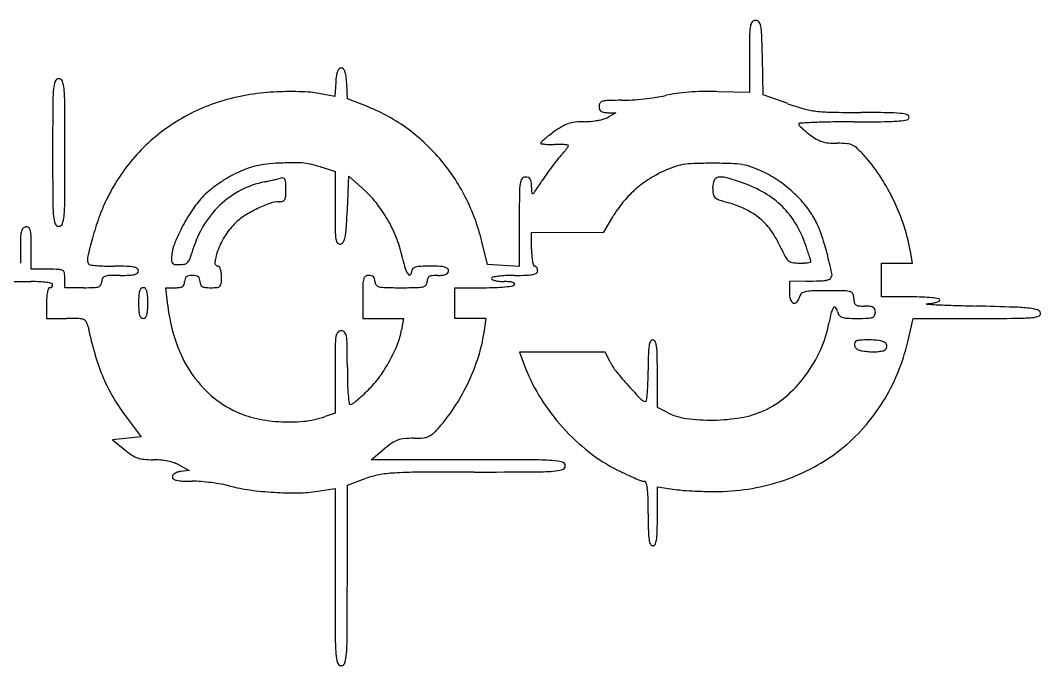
# Model space of a CAD drawing. Header units: millimetres. Extents: x -47.5 to 50.3, y -20.3 to 19.
# Drawn here: x 14.16 to 50.27, y -5.62 to 17.2 of the extents above; entities that cross this region are included whole.
import ezdxf

# ---------------------------------------------------------------- set-up
doc = ezdxf.new("R2010")
doc.units = ezdxf.units.MM

msp = doc.modelspace()

# ---------------------------------------------------------------- linework, layer by layer
for p, q in [((39.965, 15.924), (39.965, 14.648)), ((40.454, 14.567), (40.423, 15.884)), ((25.318, 15.017), (25.286, 14.516)), ((25.741, 14.425), (25.709, 14.971)), ((25.286, 14.516), (24.721, 14.621)), ((39.965, 14.648), (38.843, 14.681)), ((41.323, 14.257), (40.454, 14.567)), ((26.38, 14.178), (25.741, 14.425)), ((34.94, 13.937), (35.238, 13.934)), ((35.238, 13.934), (34.967, 13.778)), ((24.943, 11.97), (25.296, 11.86)), ((25.296, 11.86), (25.296, 10.557)), ((25.731, 10.507), (25.785, 11.688)), ((25.785, 11.688), (26.35, 11.181)), ((34.804, 9.708), (35.13, 10.26)), ((31.816, 10.078), (31.816, 8.497)), ((32.25, 9.704), (34.804, 9.708)), ((32.25, 9.106), (32.25, 9.704)), ((14.159, 9.24), (14.159, 8.617)), ((14.54, 8.4), (14.54, 9.168)), ((30.69, 8.563), (30.492, 9.378)), ((45.734, 8.617), (45.661, 9.025)), ((15.137, 8.4), (14.54, 8.4)), ((31.816, 8.497), (30.69, 8.563)), ((44.637, 7.422), (44.637, 8.617)), ((44.637, 8.617), (45.734, 8.617)), ((13.779, 7.965), (14.54, 7.965)), ((15.735, 7.748), (15.735, 8.074)), ((41.975, 7.979), (41.377, 7.965)), ((41.377, 7.965), (41.377, 7.585)), ((16.387, 7.748), (15.735, 7.748)), ((19.375, 7.123), (19.305, 7.748)), ((19.305, 7.748), (19.639, 7.748)), ((29.534, 6.661), (29.534, 7.748)), ((29.534, 7.748), (30.56, 7.748)), ((26.274, 7.422), (26.274, 6.661)), ((45.669, 7.422), (44.637, 7.422)), ((15.083, 7.205), (15.083, 6.661)), ((15.083, 6.661), (15.787, 6.661)), ((26.274, 6.661), (27.715, 6.661)), ((27.715, 6.661), (27.651, 6.263)), ((30.645, 6.661), (29.534, 6.661)), ((30.569, 6.15), (30.645, 6.661)), ((45.569, 5.835), (45.763, 6.661)), ((45.763, 6.661), (48.033, 6.661)), ((34.853, 5.466), (31.819, 5.466)), ((31.819, 5.466), (32.041, 4.896)), ((35.03, 5.123), (34.853, 5.466)), ((25.296, 4.771), (25.296, 3.314)), ((36.705, 3.516), (36.705, 4.708)), ((25.296, 3.314), (24.943, 3.191)), ((37.041, 3.343), (36.705, 3.516)), ((17.937, 3.13), (18.435, 2.478)), ((18.435, 2.478), (17.424, 2.37)), ((17.424, 2.37), (17.854, 2.016)), ((26.58, 1.663), (27.035, 2.044)), ((19.788, 1.475), (20.135, 1.286)), ((30.013, 1.663), (26.58, 1.663)), ((20.135, 1.286), (19.837, 1.25)), ((25.731, 0.765), (26.367, 0.997)), ((25.731, -2.426), (25.731, 0.765)), ((24.672, 0.55), (25.296, 0.652)), ((25.296, 0.652), (25.296, -2.482)), ((36.705, -0.339), (36.705, 0.701)), ((36.705, 0.701), (37.33, 0.613))]:
    msp.add_line(p, q)
for centre, radius, start, end in [((41.928, 16.688), 1.959, 170.496, 179.2946), ((40.267, 16.966), 0.274, 138.5648, 170.4961), ((40.179, 17.045), 0.156, 90, 138.5649), ((40.179, 17.046), 0.155, 40.2455, 90), ((40.061, 16.946), 0.309, 10.5164, 40.2455), ((38.275, 16.615), 2.126, 2.0479, 10.5165), ((103.063, 15.936), 63.098, -180.70542, -179.98968), ((-23.707, 14.398), 64.148, 1.3271, 2.04787), ((28.592, 14.804), 3.281, 172.174, 176.2865), ((25.995, 15.161), 0.659, 158.6612, 172.174), ((25.605, 15.313), 0.24, 134.1331, 158.6613), ((25.514, 15.407), 0.109, 90, 134.1331), ((25.514, 15.41), 0.107, 43.8999, 89.9999), ((25.408, 15.308), 0.254, 19.6608, 43.8999), ((24.941, 15.141), 0.749, 6.9067, 19.6608), ((21.501, 14.725), 4.215, 3.3544, 6.9067), ((16.287, 14.704), 0.96, 158.8821, 175.2363), ((15.517, 15.001), 0.136, 21.118, 158.882), ((14.748, 14.704), 0.96, 4.7637, 21.1179), ((22.641, 14.174), 7.337, 175.2364, 179.7154), ((8.394, 14.174), 7.337, 0.2846, 4.7636), ((23.559, 6.795), 7.886, 93.1633, 107.1052), ((23.651, 5.116), 9.567, 90.5468, 93.1632), ((23.671, 3.088), 11.596, 88.2815, 90.5467), ((23.706, 4.283), 10.401, 85.9914, 88.2815), ((24.255, 12.116), 2.548, 79.4775, 85.9914), ((35.151, 24.258), 9.891, 276.287, 278.7153), ((35.961, 18.976), 4.548, 278.7154, 283.057), ((37.979, 10.274), 4.385, 97.8842, 103.0569), ((38.32, 7.811), 6.871, 94.1896, 97.8842), ((38.429, 6.323), 8.364, 90.8367, 94.1896), ((38.482, 2.702), 11.984, 88.2761, 90.8367), ((354.093, 12.528), 338.793, 179.71553, 179.99995), ((-323.058, 12.528), 338.793, 0.00005, 0.28447), ((23.214, 7.916), 6.714, 107.1052, 122.8357), ((24.036, 8.133), 6.483, 54.5118, 68.8057), ((34.85, 14.159), 0.209, -213.956, -180), ((34.974, 14.159), 0.333, -180, -161.8656), ((34.811, 14.185), 0.162, 105.0503, 146.044), ((34.988, 13.526), 0.844, 91.3718, 105.0503), ((35.449, -5.719), 20.095, 90, 91.3717), ((35.449, 19.752), 5.376, 270, 273.8669), ((35.133, 24.421), 10.056, 273.8669, 276.287), ((44.143, 22.166), 8.397, 250.3759, 254.361), ((34.787, 14.097), 0.136, -161.8657, -126.5072), ((34.828, 14.153), 0.205, -126.5073, -99.3041), ((34.952, 14.912), 0.974, -99.3039, -90.7383), ((34.653, 14.327), 0.632, 285.5761, 299.7545), ((42.671, 16.908), 2.936, 254.361, 263.0872), ((42.962, 19.303), 5.349, 263.0872, 268.9212), ((44.008, 74.892), 60.948, 268.92128, 269.90172), ((43.765, -66.934), 80.878, 89.23368, 89.90175), ((44.773, 8.459), 5.479, 84.4623, 89.2337), ((45.164, 12.489), 1.43, 74.415, 84.4623), ((45.523, 13.778), 0.0915, -76.8904, 0), ((45.524, 13.778), 0.0912, 0, 74.415), ((23.083, 8.118), 6.472, 122.8357, 138.8841), ((23.901, 7.944), 6.715, 40.5902, 54.5118), ((35.05, 10.495), 3.418, 120.2315, 125.6838), ((33.924, 12.426), 1.182, 108.1964, 120.2314), ((33.918, 12.444), 1.164, 96.0423, 108.1964), ((34.137, 10.379), 3.24, 90.3804, 96.0424), ((34.098, 16.22), 2.6, 270.3805, 275.7202), ((34.064, 16.561), 2.944, 275.7202, 280.5859), ((34.132, 16.198), 2.574, 280.5858, 285.5762), ((41.739, 13.535), 0.0316, 452.7823, 542.782), ((41.779, 13.537), 0.0716, 182.7818, 223.3619), ((43.727, 15.377), 2.751, 223.3621, 226.2881), ((45.59, -65.71), 79.37, 452.39079, 452.78224), ((43.605, 15.25), 2.575, 226.2882, 230.1143), ((43.287, -10.55), 24.162, 450.8951, 452.3907), ((43.659, -34.381), 47.996, 450, 450.895), ((43.659, 123.393), 109.778, -89.99996, -89.43319), ((44.675, 20.685), 7.064, -89.4331, -85.2364), ((45.099, 15.602), 1.964, -85.2363, -76.8904), ((36.534, 8.516), 5.895, 130.3475, 131.9536), ((35.348, 9.912), 4.064, 127.5388, 130.3475), ((37.181, 7.527), 7.072, 125.6838, 127.5388), ((44.586, 16.423), 4.105, 230.1143, 232.8121), ((43.402, 14.863), 2.146, 232.8121, 240.0345), ((42.831, 13.873), 1.003, 240.0345, 252.7904), ((32.626, 12.863), 0.0498, 131.9536, 179.9079), ((32.601, 12.863), 0.0245, -180.0921, -98.9205), ((32.915, 14.866), 2.051, -98.9205, -95.4601), ((32.907, 14.784), 1.97, -95.4601, -90.8594), ((32.936, 16.69), 3.875, -90.8594, -88.0869), ((33.191, 9.042), 3.776, 449.0679, 451.9131), ((33.221, 10.897), 1.921, 444.3501, 449.0678), ((31.703, 14.002), 2.236, 319.0731, 322.5124), ((33.218, 10.865), 1.954, 440.7261, 444.3501), ((31.564, 14.108), 2.411, 322.5125, 325.1352), ((33.529, 12.768), 0.0252, 360, 440.726), ((33.487, 12.768), 0.0668, 325.1351, 359.9999), ((42.87, 13.998), 1.133, 252.7905, 264.628), ((43.07, 16.124), 3.269, 264.628, 270), ((43.07, 8.874), 3.981, 84.9366, 90), ((43.371, 12.278), 0.564, 63.5118, 84.9367), ((43.319, 12.173), 0.681, 44.7245, 63.5118), ((38.776, 7.673), 7.076, 41.3553, 44.7245), ((354.093, 12.529), 338.793, -179.99995, -179.71553), ((-323.058, 12.529), 338.793, -0.28447, -0.00005), ((23.346, 7.889), 6.821, 138.8841, 154.3134), ((23.769, 7.831), 6.889, 26.8558, 40.5903), ((40.728, 6.276), 9.657, 141.561, 143.2395), ((34.92, 10.886), 2.241, 136.5955, 141.5611), ((30.774, 14.807), 3.465, 316.5955, 319.0731), ((39.652, 8.444), 5.908, 32.6795, 41.3554), ((23.915, 7.302), 4.968, 470.5775, 475.2877), ((23.143, 9.358), 2.772, 463.2869, 470.5775), ((23.201, 9.113), 3.024, 456.3619, 463.2868), ((23.626, 5.299), 6.861, 452.6081, 456.3618), ((24.135, -5.869), 18.04, 450.8622, 452.6081), ((23.902, 9.559), 2.611, 443.5906, 450.8622), ((23.951, 9.994), 2.173, 435.3685, 443.5906), ((22.002, 2.527), 9.89, 432.698, 435.3685), ((41.623, 5.608), 10.774, 143.2395, 144.9054), ((38.676, 8.094), 4.161, 469.4993, 475.1214), ((37.912, 10.252), 1.872, 459.2841, 469.4994), ((38.099, 9.109), 3.031, 451.797, 459.2841), ((38.661, -8.805), 20.954, 450, 451.797), ((38.661, -8.852), 21.001, 448.2026, 450), ((39.225, 9.132), 3.008, 440.6599, 448.2026), ((39.41, 10.254), 1.87, 430.4062, 440.6599), ((38.602, 7.984), 4.28, 424.8837, 430.4061), ((24.514, 6.628), 5.846, 481.052, 484.8243), ((23.21, 8.794), 3.318, 475.2877, 481.052), ((20.109, 24.845), 13.621, 282.0672, 282.7774), ((20.426, 23.45), 12.191, 282.7774, 283.4895), ((22.661, 14.131), 2.608, 283.4895, 285.7251), ((23.426, 11.413), 0.216, 79.8997, 105.7251), ((23.45, 11.546), 0.0805, 26.0844, 79.8996), ((23.263, 11.455), 0.288, 3.1891, 26.0844), ((32.206, 11.385), 0.362, 144.1623, 172.1746), ((32.033, 11.51), 0.149, 90, 144.1623), ((32.033, 11.333), 0.326, 70.7773, 90), ((32.099, 11.522), 0.126, 31.7878, 70.7772), ((32.003, 11.463), 0.239, 6.0647, 31.7878), ((40.217, 6.596), 9.055, 144.9054, 146.8032), ((38.511, 8.279), 3.919, 483.1728, 491.9984), ((38.79, 7.852), 4.429, 475.1214, 483.1728), ((38.889, 11.465), 0.191, 99.2178, 156.5869), ((38.963, 11.006), 0.655, 74.283, 99.2178), ((36.356, 1.741), 10.28, 70.9374, 74.283), ((38.669, 8.127), 4.122, 415.8679, 424.8837), ((38.394, 7.638), 7.402, 25.3527, 32.6795), ((22.459, 9.217), 2.541, 488.621, 495.5554), ((24.423, 6.759), 5.687, 484.8243, 488.621), ((23.402, 8.461), 3.089, 101.2764, 117.8346), ((20.489, 23.069), 11.805, 281.2764, 282.0671), ((19.733, 11.232), 3.825, -3.7239, 0), ((19.27, 11.232), 4.288, 0, 3.1891), ((34.657, 11.049), 2.836, 172.1745, 179.4704), ((30.556, 11.309), 1.694, 0, 6.0646), ((34.854, 11.309), 2.604, 180, 184.6495), ((-10.616, 39.856), 51.693, 326.2639, 326.8032), ((39.299, 11.287), 0.638, -203.4131, -180), ((40.063, 11.287), 1.402, -180, -170.7717), ((38.266, 7.27), 4.431, 59.7534, 70.9374), ((38.44, 7.79), 4.529, 407.4669, 415.868), ((22.641, 10.883), 7.337, -179.7154, -175.2364), ((8.394, 10.883), 7.337, -4.7636, -0.2846), ((23.018, 8.047), 6.458, 154.3134, 160.2845), ((23.025, 8.662), 3.333, 495.5553, 505.6733), ((23.519, 8.239), 3.341, 117.8346, 133.4498), ((23.408, 10.926), 0.123, -72.8965, -28.82), ((23.269, 11.002), 0.281, -28.82, -3.7237), ((23.925, 8.487), 3.624, 397.5691, 408.0108), ((23.461, 7.675), 7.235, 13.6162, 26.8558), ((139.607, 10.078), 107.791, -180.52962, -179.99998), ((32.285, 11.1), 0.0265, 184.6496, 302.122), ((32.172, 11.281), 0.24, 302.122, 326.2641), ((38.464, 8.331), 3.85, 491.9984, 500.9071), ((38.885, 11.096), 0.209, -170.7718, -133.1071), ((39.008, 11.227), 0.389, -133.1071, -108.9204), ((41.443, 18.329), 7.896, -108.9205, -106.2096), ((38.903, 8.363), 3.166, 45.3654, 59.7534), ((38.554, 7.914), 4.361, 398.9117, 407.467), ((25.638, 6.877), 6.498, 505.6733, 511.8135), ((23.6, 8.154), 3.459, 133.4498, 148.7795), ((24.563, 6.365), 4.64, 475.717, 481.9582), ((24.52, 6.455), 4.539, 469.6217, 475.717), ((23.323, 9.812), 0.976, 450.5592, 469.6217), ((23.309, 11.247), 0.459, -89.4407, -72.8966), ((86.159, 10.557), 60.863, -179.99995, -179.26977), ((-9.3, 12.118), 35.068, -3.7122, -2.6332), ((22.998, 7.774), 4.793, 389.1017, 397.5691), ((38.649, 8.18), 4.088, 500.9071, 509.4231), ((38.192, 7.147), 3.748, 423.9439, 433.7904), ((38.763, 8.315), 2.449, 410.3977, 423.9438), ((38.962, 8.422), 3.083, 30.7613, 45.3654), ((39.317, 8.53), 3.381, 388.558, 398.9117), ((38.264, 7.576), 7.547, 18.0929, 25.3528), ((16.287, 10.354), 0.96, -175.2363, -158.8821), ((14.748, 10.354), 0.96, -21.1179, -4.7637), ((26.795, 6.693), 10.47, 160.2846, 164.4422), ((23.194, 8.56), 2.052, 481.9582, 493.4414), ((38.849, 8.418), 2.314, 396.412, 410.3977), ((39.551, 8.657), 3.114, 378.717, 388.558), ((14.425, 9.683), 0.238, 135.6945, 163.9305), ((14.384, 9.722), 0.181, 101.0744, 135.6944), ((14.375, 9.768), 0.134, 57.2129, 101.0745), ((14.372, 9.764), 0.139, 14.5742, 57.2129), ((13.689, 9.586), 0.846, 1.4705, 14.5742), ((15.517, 10.057), 0.136, -158.882, -21.118), ((25.404, 7.003), 6.232, 511.8134, 517.9146), ((23.697, 8.095), 3.572, 148.7795, 163.744), ((23.377, 8.366), 2.319, 493.4414, 507.1901), ((27.614, 9.81), 2.313, -179.2697, -171.4656), ((23.295, 10.003), 2.404, -11.3533, -3.7122), ((22.835, 7.683), 4.98, 380.787, 389.1018), ((38.281, 8), 3.019, 384.9538, 396.4121), ((38.173, 7.952), 4.001, 18.7502, 30.7612), ((39.208, 7.884), 6.554, 10.0226, 18.0929), ((21.362, 9.24), 7.203, -182.618, -179.9999), ((14.943, 9.533), 0.777, 163.9305, 177.382), ((-2.586, 9.168), 17.126, 0, 1.4705), ((31.069, 5.503), 14.906, 164.4421, 167.1383), ((24.03, 7.945), 3.096, 507.19, 518.2613), ((25.629, 9.512), 0.305, -171.4656, -142.9515), ((25.112, 9.638), 0.551, -30.1191, -11.3532), ((23.338, 7.874), 4.442, 371.728, 380.787), ((32.54, 6.282), 10.517, 374.7412, 378.7169), ((21.163, 8.724), 1.655, 517.9147, 534.2711), ((14.966, 10.641), 5.523, 340.3983, 343.7441), ((22.836, 8.422), 1.81, 518.2613, 532.6466), ((25.467, 9.391), 0.103, -142.9516, -79.19), ((25.458, 9.438), 0.151, -79.1899, -30.1191), ((35.602, 9.106), 3.351, 540, 543.9198), ((51.268, 14.043), 11.305, -155.0461, -152.7594), ((23.585, 3), 19.406, 18.1188, 18.7502), ((30.988, 5.423), 11.617, 17.1915, 18.1188), ((16.852, 8.749), 0.323, -192.8617, -150.4367), ((21.295, 8.71), 1.788, 534.2711, 540.3016), ((19.639, 8.702), 0.132, 180.3016, 220.8517), ((19.768, 8.931), 0.425, 318.5601, 340.3984), ((30.986, 9.462), 3.369, -168.2721, -162.1067), ((34, 8.996), 1.746, 183.9197, 190.3049), ((33.631, 8.929), 1.371, 190.3048, 196.4871), ((41.722, 9.129), 0.568, -152.7594, -132.6313), ((41.529, 8.919), 0.283, -132.6312, -99.7219), ((22.604, 2.829), 20.393, 16.743, 17.1915), ((42.118, 8.668), 0.0203, -79.9056, 0), ((42.014, 8.668), 0.124, -0.0001, 16.7431), ((23.965, 4.026), 19.383, 372.6019, 374.7413), ((15.137, -3.764), 12.164, 88.1661, 90), ((15.517, 8.1), 0.294, 61.3895, 88.1662), ((15.601, 8.253), 0.119, 9.4901, 61.3895), ((16.627, 8.622), 0.065, -150.4365, -96.9447), ((17.527, 16.009), 7.507, -96.9447, -95.1225), ((17.335, 13.863), 5.352, -95.1226, -92.0231), ((17.48, 17.97), 9.461, -92.0231, -89.9999), ((17.48, -7.476), 15.984, 448.3806, 449.9999), ((17.888, 6.977), 1.526, 439.3032, 448.3805), ((18.104, 8.119), 0.363, 417.7904, 439.3032), ((18.247, 8.346), 0.0958, 360, 417.7904), ((18.24, 8.346), 0.102, 309.9274, 360), ((19.633, 8.696), 0.124, 220.8517, 263.2801), ((19.798, 10.097), 1.534, 263.28, 270), ((19.798, 9.341), 0.778, 270, 283.3326), ((19.929, 8.789), 0.211, 283.3326, 318.5601), ((21.168, 8.637), 0.128, 532.6466, 630), ((21.168, 8.461), 0.0474, 27.9235, 90), ((20.815, 8.274), 0.447, 15.9455, 27.9236), ((20.536, 8.195), 0.736, 6.1922, 15.9454), ((28.477, 8.652), 0.732, -162.1068, -142.9774), ((27.782, 8.346), 0.231, -35.353, 0), ((28.115, 8.346), 0.102, 489.9274, 540), ((28.209, 8.234), 0.248, 464.0362, 489.9275), ((28.374, 7.572), 0.931, 452.4324, 464.0363), ((28.665, 0.736), 7.772, 450, 452.4324), ((28.665, 0.736), 7.772, 447.5676, 450), ((28.955, 7.572), 0.931, 435.9637, 447.5676), ((29.121, 8.234), 0.248, 410.0725, 435.9638), ((29.214, 8.346), 0.102, 360, 410.0726), ((29.197, 8.346), 0.12, 322.6802, 360), ((32.359, 8.553), 0.0443, 196.487, 270), ((32.359, 8.434), 0.0746, 56.2816, 89.9999), ((32.33, 8.39), 0.127, 33.6901, 56.2815), ((32.371, 8.346), 0.097, -56.2088, 0), ((32.289, 8.363), 0.177, 14.8424, 33.6902), ((32.224, 8.346), 0.243, -0.0001, 14.8423), ((41.735, 10.119), 1.501, -99.7219, -90.1591), ((41.74, 11.974), 3.356, -90.159, -87.491), ((41.812, 10.338), 1.718, -87.491, -83.0873), ((41.793, 10.494), 1.875, -83.0873, -79.9056), ((14.54, 2.014), 5.951, 447.1147, 450), ((14.704, 5.285), 2.676, 441.8699, 447.1148), ((14.527, 8.074), 1.207, 0, 9.4901), ((16.8, 7.965), 0.239, 331.166, 360), ((17.278, 7.965), 0.239, 151.166, 180), ((17.192, 8.012), 0.141, 108.4349, 151.1661), ((17.333, 7.589), 0.588, 91.9377, 108.4349), ((17.691, -2.973), 11.156, 90, 91.9377), ((17.691, 15.955), 7.772, 270, 272.4324), ((17.981, 9.12), 0.931, 272.4324, 284.0363), ((18.146, 8.457), 0.248, 284.0362, 309.9275), ((19.642, 7.965), 0.331, -18.7722, 0), ((20.313, 7.965), 0.341, 522.6657, 540), ((20.12, 8.026), 0.138, 488.6599, 522.6657), ((20.148, 7.99), 0.184, 460.2874, 488.6598), ((20.244, 7.463), 0.72, 439.7127, 460.2873), ((20.34, 7.99), 0.184, 411.3402, 439.7126), ((20.368, 8.026), 0.138, 377.3343, 411.3401), ((20.175, 7.965), 0.341, 360, 377.3343), ((20.833, 7.965), 0.318, -180, -159.9417), ((18.63, 8.128), 2.647, -5.011, 0), ((19.925, 8.128), 1.351, 0, 6.1924), ((27.041, 7.851), 0.761, 164.0546, 178.4912), ((26.459, 8.018), 0.155, 122.419, 164.0546), ((26.492, 7.966), 0.217, 89.9999, 122.419), ((26.492, 7.849), 0.333, 73.4693, 90), ((26.541, 8.014), 0.161, 16.5306, 73.4693), ((26.376, 7.965), 0.333, 0, 16.5307), ((26.902, 7.965), 0.193, 180, 217.5663), ((27.931, 8.24), 0.0482, -142.9775, -35.353), ((28.363, 7.965), 0.193, 322.4337, 360), ((28.874, 7.965), 0.318, 159.9417, 180), ((28.693, 8.031), 0.125, 119.7449, 159.9416), ((28.762, 7.91), 0.264, 95.1589, 119.7449), ((28.936, 5.978), 2.204, 90, 95.1589), ((28.936, 9.894), 1.711, 270, 275.8454), ((29.07, 8.585), 0.395, 275.8453, 293.1986), ((29.161, 8.373), 0.164, 293.1986, 322.6802), ((30.883, 8.074), 0.0455, 461.8359, 540), ((30.884, 8.074), 0.0459, 180, 246.3266), ((31.118, 8.608), 0.629, 246.3267, 256.1599), ((31.422, 5.506), 2.669, 457.5947, 461.8359), ((31.2, 8.942), 0.973, 256.1599, 264.6724), ((31.469, 5.153), 3.026, 452.6405, 457.5947), ((31.279, 9.786), 1.82, 264.6724, 270), ((31.279, 5.696), 2.269, 85.5243, 89.9999), ((31.653, 1.16), 7.022, 450, 452.6405), ((31.407, 7.339), 0.622, 73.7953, 85.5243), ((31.653, 22.025), 13.842, -90, -88.2447), ((32.035, 9.566), 1.377, -88.2447, -78.6901), ((32.239, 8.542), 0.333, -78.69, -56.2088), ((40.768, 61.072), 53.107, 271.3019, 271.8073), ((42.368, 10.369), 2.379, 271.8072, 276.6262), ((42.58, 8.551), 0.548, 276.6262, 288.7357), ((42.693, 8.216), 0.194, 288.7356, 314.9999), ((42.696, 8.213), 0.191, 315, 372.6019), ((14.758, 5.661), 2.296, 437.2483, 441.8699), ((16.538, 7.304), 1.451, 168.6901, 175.6849), ((16.157, 7.38), 1.063, 161.4849, 168.6901), ((15.192, 7.703), 0.0447, 90.0001, 161.485), ((15.192, 7.856), 0.108, 270, 292.624), ((15.191, 7.857), 0.109, 292.6241, 337.376), ((15.255, 7.857), 0.0452, 360, 437.2484), ((15.192, 7.857), 0.108, 337.376, 360), ((16.387, 18.904), 11.156, 270, 271.9377), ((16.744, 8.342), 0.588, 271.9377, 288.4349), ((16.885, 7.918), 0.141, 288.4349, 331.1661), ((19.034, 7.434), 0.685, 523.3008, 536.7761), ((18.575, 7.571), 0.206, 495.3049, 523.3007), ((18.506, 7.64), 0.108, 404.6951, 495.305), ((18.436, 7.571), 0.206, 376.6993, 404.6951), ((17.977, 7.434), 0.685, 363.2239, 376.6992), ((19.639, 9.188), 1.44, -90, -83.2981), ((19.78, 7.982), 0.226, -83.2981, -56.9339), ((19.834, 7.9), 0.128, -56.9338, -18.7723), ((20.652, 7.899), 0.125, -159.9416, -119.7449), ((20.721, 8.02), 0.264, -119.7449, -95.1589), ((20.896, 9.952), 2.204, -95.1589, -90), ((20.896, 10.395), 2.647, -90, -84.989), ((21.114, 7.91), 0.153, -84.9891, -5.0109), ((43.343, 7.422), 17.068, 178.4913, 180), ((26.893, 7.959), 0.182, 217.5662, 256.7595), ((27.096, 8.818), 1.065, 256.7595, 268.8807), ((27.633, 36.305), 28.557, 268.8807, 270), ((27.633, 36.305), 28.557, 270, 271.1193), ((28.17, 8.818), 1.065, 271.1193, 283.2405), ((28.372, 7.959), 0.182, 283.2405, 322.4338), ((30.56, 17.907), 10.159, -89.9999, -87.7483), ((30.731, 13.552), 5.801, -87.7483, -84.3227), ((30.588, 14.989), 7.245, -84.3226, -82.0804), ((31.532, 7.768), 0.175, 49.3841, 73.7954), ((31.574, 7.906), 0.0931, -82.0803, -31.7175), ((31.624, 7.875), 0.034, -31.7175, 49.3841), ((42.329, 7.585), 0.952, -180, -164.5093), ((41.994, 7.33), 0.281, 462.3735, 491.9132), ((42.204, 6.371), 1.263, 451.2773, 462.3735), ((42.725, -17.011), 24.65, 450, 451.2774), ((42.725, -30.774), 38.413, 449.0858, 450), ((43.326, 6.874), 0.761, 433.7796, 449.0859), ((43.5, 7.472), 0.138, 382.8397, 433.7796), ((17.851, 7.205), 2.768, 175.6849, 179.9999), ((23.096, 7.205), 4.754, 536.776, 543.2239), ((13.915, 7.205), 4.754, 356.776, 363.2239), ((41.6, 7.383), 0.196, -164.5094, -114.5113), ((41.562, 7.298), 0.102, -114.5111, -37.9714), ((41.236, 7.552), 0.515, -37.9714, -14.6551), ((41.965, 7.362), 0.238, 491.9133, 525.345), ((43.253, 7.368), 0.406, 360, 382.8397), ((44.394, 7.368), 0.735, -179.9999, -168.3752), ((45.669, -4.81), 12.232, 88.0348, 90), ((45.929, 2.765), 4.653, 83.9909, 88.0349), ((45.932, 2.794), 4.624, 80.9162, 83.991), ((46.264, 8.282), 1.095, -81.988, -74.0003), ((46.36, 7.948), 0.747, -74.0004, -65.1713), ((46.655, 7.313), 0.0466, 0.0001, 80.9162), ((46.654, 7.313), 0.048, -65.1712, 0), ((19.034, 6.976), 0.685, 183.2239, 196.6992), ((17.977, 6.976), 0.685, 343.3008, 356.7761), ((25.612, 7.828), 6.276, 186.4468, 197.7641), ((50.287, 5.09), 7.639, 166.4589, 169.418), ((43.312, 6.77), 0.464, 143.6621, 166.4589), ((42.974, 7.018), 0.045, 36.002, 143.6621), ((42.664, 6.793), 0.429, 14.655, 36.002), ((43.442, 6.996), 0.376, 194.6549, 216.4939), ((43.798, 7.245), 0.126, -168.3752, -125.5378), ((43.843, 7.309), 0.205, -125.5376, -94.9121), ((44.04, 9.59), 2.494, -94.9121, -90.0001), ((44.04, 4.892), 2.204, 444.8411, 450), ((44.214, 6.824), 0.264, 420.2551, 444.8411), ((44.283, 6.945), 0.125, 380.0584, 420.2551), ((44.178, 6.879), 0.242, 331.5884, 360), ((44.102, 6.879), 0.318, 360, 380.0583), ((46.24, 7.174), 0.00681, 452.945, 625.6154), ((46.136, 9.189), 2.011, -87.0551, -81.988), ((47.067, 17.956), 10.82, 265.6155, 267.3554), ((48.552, 50.105), 43.003, 267.3554, 268.1718), ((51.579, 144.951), 137.898, 268.17172, 268.51435), ((43.665, -160.187), 167.342, 88.06446, 88.51434), ((49.067, -0.365), 7.429, 83.7477, 88.0645), ((49.697, 5.392), 1.638, 73.3035, 83.7477), ((50.127, 6.825), 0.142, 10.8632, 73.3036), ((15.787, -8.518), 15.18, 448.3167, 450), ((16.218, 6.146), 0.509, 428.7083, 448.3167), ((16.341, 6.462), 0.17, 386.1275, 428.7084), ((15.83, 6.211), 0.739, 371.8194, 386.1274), ((18.575, 6.838), 0.206, 196.6993, 224.6951), ((18.506, 6.769), 0.108, 224.6951, 315.305), ((18.436, 6.838), 0.206, 315.3049, 343.3007), ((43.303, 6.893), 0.203, 216.4939, 251.144), ((43.437, 7.285), 0.617, 251.1439, 267.6919), ((43.781, 15.814), 9.152, 267.692, 270), ((43.781, 17.217), 10.555, 270, 272.0023), ((44.129, 7.237), 0.569, 272.0022, 288.775), ((44.268, 6.83), 0.14, 288.775, 331.5885), ((48.033, 217.475), 210.813, -90.00001, -89.62392), ((49.372, 13.493), 6.827, -89.6239, -85.1336), ((49.863, 7.733), 1.047, -85.1336, -70.9312), ((50.174, 6.834), 0.0948, -70.9312, 10.8631), ((29.361, 9.043), 13.084, -168.1805, -163.7519), ((25.643, 5.971), 0.318, 141.5327, 171.5124), ((25.514, 6.073), 0.154, 90, 141.5328), ((25.514, 6.066), 0.161, 41.994, 90), ((25.432, 5.992), 0.271, 9.4623, 41.9939), ((25.24, 6.654), 2.442, 338.2681, 350.7825), ((25.259, 6.946), 5.369, -17.761, -8.5285), ((38.735, 7.248), 4.113, 335.4307, 349.418), ((24.107, 7.346), 4.696, 197.7641, 211.83), ((27.734, 5.659), 2.433, 171.5124, 179.4099), ((23.743, 5.711), 1.983, 0.6847, 9.4623), ((36.944, 5.613), 0.539, 154.0162, 171.4693), ((36.542, 5.808), 0.0926, 90, 154.0163), ((36.542, 5.809), 0.0918, 23.6055, 90), ((36.036, 5.588), 0.645, 7.7831, 23.6055), ((43.847, 5.743), 0.171, 517.7622, 550.7407), ((43.787, 5.767), 0.105, 470.4929, 517.7623), ((43.909, 5.439), 0.456, 452.4728, 470.4929), ((44.188, -1.019), 6.92, 450, 452.4727), ((44.188, 3.03), 2.871, 442.9464, 450), ((44.47, 5.311), 0.573, 419.6458, 442.9465), ((38.607, 7.477), 7.153, -31.7951, -13.2653), ((44.692, 5.689), 0.135, 361.4274, 419.6459), ((113.941, 4.771), 88.644, 179.40984, 179.99999), ((-42.156, 4.923), 67.887, -0.00004, 0.68476), ((22.74, 7.651), 5.134, 331.0885, 338.2681), ((38.711, 5.348), 2.326, 171.4692, 178.8168), ((33.936, 5.301), 2.764, 1.0473, 7.7831), ((37.977, 7.595), 4.947, 323.2511, 335.4308), ((43.863, 5.746), 0.187, 190.7406, 222.0497), ((43.919, 5.796), 0.263, 222.0498, 246.3312), ((44.054, 6.102), 0.597, 246.3311, 261.1783), ((44.391, 8.28), 2.8, 261.1783, 265.8952), ((44.346, 7.648), 2.167, 265.8952, 270.9197), ((44.354, 7.14), 1.659, 270.9198, 277.0574), ((44.391, 6.846), 1.363, 277.0574, 283.2328), ((44.669, 5.662), 0.147, 283.2328, 314.9999), ((44.644, 5.688), 0.183, 315, 361.4274), ((23.714, 7.397), 7.203, -163.7519, -156.8281), ((22.446, 7.813), 5.469, 324.0711, 331.0885), ((23.311, 7.57), 7.414, -25.0093, -17.761), ((36.858, 6.068), 2.058, 207.3444, 218.8377), ((64.529, 4.814), 28.15, -181.1832, -180), ((1.544, 4.708), 35.161, 0, 1.0473), ((23.637, 7.054), 4.143, 211.8299, 226.8839), ((48.542, 4.923), 22.811, 180, 181.4067), ((37.891, 7.174), 6.278, -158.7236, -147.6176), ((44.504, 12.224), 11.874, 218.8378, 221.9799), ((23.51, 4.814), 12.869, 358.1448, 360), ((22.832, 7.02), 6.244, -156.8281, -149.328), ((32.233, 4.522), 6.497, 181.4066, 184.9894), ((23.731, 6.882), 3.883, 315, 324.0711), ((23.183, 7.629), 7.555, -32.1961, -25.0092), ((29.834, 4.609), 6.542, 355.0667, 358.1447), ((38.18, 7.443), 4.693, 310.7613, 323.2511), ((23.376, 6.775), 3.761, 226.8839, 243.0718), ((21.528, 9.085), 6.998, 312.6559, 314.9999), ((52.327, 19.263), 22.398, 221.9799, 223.68), ((26.186, 4.924), 10.204, 353.4542, 355.0667), ((23.75, 7.564), 7.31, -149.328, -142.6643), ((31.766, 4.482), 6.028, 184.9894, 187.7963), ((25.845, 3.671), 0.0519, 187.7963, 270), ((25.845, 3.731), 0.112, 270, 306.9298), ((22.919, 7.624), 4.982, 306.9298, 309.3414), ((23.283, 7.18), 4.407, 309.3414, 312.6559), ((38.926, 7.83), 7.503, -147.6177, -137.9011), ((36.286, 3.944), 0.217, 223.68, 270), ((36.286, 3.765), 0.0378, 270, 353.4542), ((39.197, 6.263), 3.135, 293.8621, 310.7612), ((39.121, 7.158), 6.548, -51.5937, -31.7952), ((23.222, 6.472), 3.421, 243.0719, 256.3935), ((24.513, 6.792), 5.984, -40.7564, -32.1961), ((38.022, 5.241), 2.137, 242.6556, 262.1447), ((39.11, 6.46), 3.351, 279.5651, 293.862), ((23.67, 8.322), 5.324, 256.3935, 265.9571), ((23.667, 8.286), 5.288, 265.9571, 275.5476), ((23.862, 6.285), 3.278, 275.5476, 289.271), ((38.586, 9.325), 6.26, 262.1447, 270.8891), ((38.581, 9.597), 6.532, 270.8891, 279.565), ((28.361, 3.042), 0.609, -64.6986, -44.839), ((25.088, 6.297), 5.225, -44.839, -40.7565), ((38.865, 7.775), 7.421, -137.9012, -128.1334), ((29.523, -0.935), 3.881, 484.8649, 489.8779), ((27.827, 1.5), 0.914, 470.1922, 484.8648), ((27.82, 1.52), 0.893, 455.2909, 470.1923), ((28.069, -1.171), 3.595, 450, 455.2909), ((28.069, 6.803), 4.379, -90, -85.3734), ((28.376, 3.011), 0.575, -85.3734, -64.6984), ((19.867, 4.467), 3.172, -129.4118, -123.7274), ((18.611, 2.584), 0.908, -123.7274, -109.3072), ((37.945, 6.603), 5.931, -128.1334, -116.5779), ((39.058, 7.237), 6.649, -71.223, -51.5937), ((18.622, 2.617), 0.942, -109.3073, -95.2238), ((18.862, 5.239), 3.576, -95.2238, -90), ((18.862, -0.864), 2.527, 444.1584, 450), ((18.851, -0.963), 2.627, 438.4843, 444.1584), ((18.918, -0.637), 2.294, 432.4941, 438.4843), ((19.301, 0.578), 1.02, 421.5187, 432.4941), ((30.013, -617.885), 619.548, 89.793514, 90.000008), ((32.201, -10.826), 12.485, 86.3778, 89.7936), ((32.873, -0.21), 1.848, 75.1889, 86.3779), ((33.31, 1.446), 0.135, -0.0001, 75.1889), ((33.311, 1.446), 0.135, -73.8674, 0), ((19.641, 1.058), 0.103, 141.9288, 180), ((19.762, 0.964), 0.257, 122.674, 141.9287), ((19.84, 0.843), 0.401, 107.4626, 122.674), ((19.914, 0.607), 0.648, 96.8455, 107.4626), ((27.396, -1.825), 3.003, 460.5587, 470.0328), ((27.651, -3.196), 4.398, 453.4401, 460.5587), ((28.348, -14.783), 16.006, 450.3444, 453.4401), ((30.224, -326.895), 328.124, 450.00001, 450.34447), ((30.224, 540.843), 539.614, -89.99996, -89.77789), ((32.273, 12.268), 11.036, -89.7778, -86.1407), ((32.91, 2.832), 1.578, -86.1406, -73.8675), ((40.906, 12.521), 12.548, -116.5779, -114.9863), ((39.172, 8.8), 8.443, -114.9863, -112.8444), ((19.628, 1.058), 0.0906, -180, -124.5175), ((19.755, 1.243), 0.315, -124.5174, -102.5286), ((19.935, 2.049), 1.141, -102.5286, -92.2743), ((20.239, 9.706), 8.803, -92.2743, -90), ((20.239, -3.171), 4.074, 445.5766, 450), ((19.967, -6.687), 7.6, 442.8032, 445.5766), ((19.982, -6.564), 7.476, 440.0199, 442.8032), ((20.679, -2.605), 3.456, 435.0639, 440.0199), ((23.008, 6.125), 5.579, -104.936, -97.5538), ((39.617, 9.858), 9.591, -112.8444, -111.275), ((36.231, 1.161), 0.258, -111.275, -90), ((36.231, 0.824), 0.0788, 379.1957, 449.9999), ((35.44, 0.548), 0.917, 367.4103, 379.1958), ((38.765, 8.1), 7.56, -89.0504, -71.223), ((23.858, 12.538), 12.048, -97.5538, -93.4026), ((23.847, 12.352), 11.861, -93.4025, -89.2502), ((23.943, 5), 4.509, -89.2502, -80.7013), ((33.362, 0.278), 3.012, 361.2291, 367.4103), ((37.981, 5.239), 4.671, -98.0082, -94.2461), ((38.734, 15.388), 14.849, -94.2461, -92.657), ((38.791, 16.612), 16.074, -92.657, -91.0869), ((38.702, 11.901), 11.362, -91.0869, -89.0504), ((9.294, -0.238), 27.085, 360, 361.2291), ((68.028, -0.238), 31.649, -180, -178.8905), ((11.376, -0.339), 25.329, -1.2541, -0.0001), ((38.931, -0.802), 2.546, -178.8906, -171.8699), ((34.554, -0.846), 2.145, -8.9063, -1.2542), ((36.996, -1.078), 0.591, -171.8699, -155.2768), ((36.542, -1.287), 0.0921, -155.2767, -90), ((36.542, -1.286), 0.093, -90, -27.1349), ((36.182, -1.102), 0.498, -27.1348, -8.9063), ((533.693, -2.482), 508.397, -179.99995, -179.77077), ((-502.619, -2.426), 528.35, -0.2246, 0), ((35.767, -4.474), 10.467, -179.7707, -176.0342), ((14.894, -4.455), 10.833, -3.8962, -0.2246), ((26.798, -5.096), 1.476, -176.0342, -163.2743), ((24.164, -5.086), 1.542, -16.3378, -3.8962), ((25.514, -5.482), 0.135, -163.2743, -90), ((25.514, -5.482), 0.135, -90, -16.3378)]:
    msp.add_arc(centre, radius, start, end)

doc.saveas('drawing.dxf')
